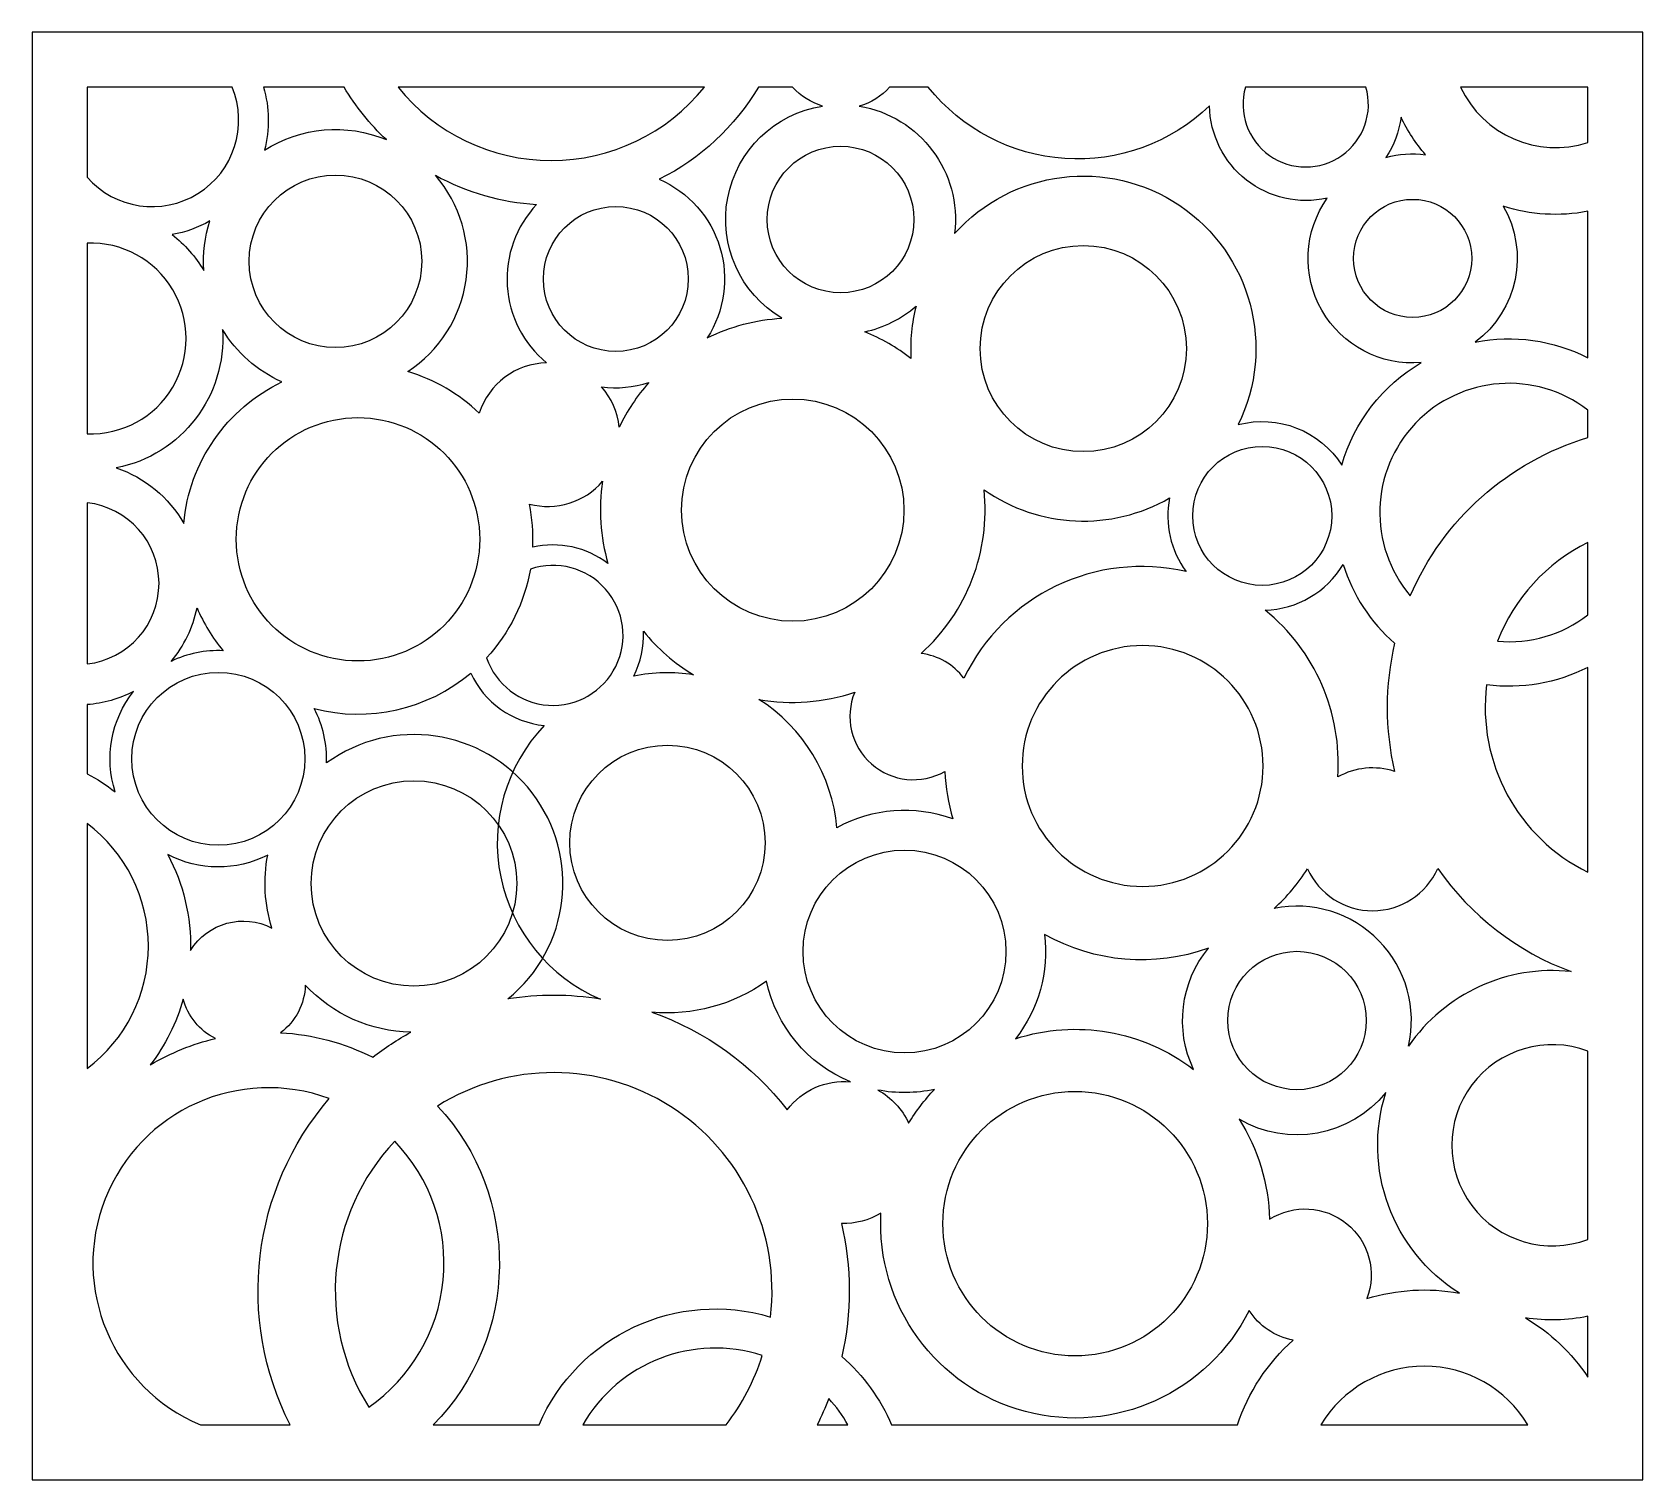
# Model space of a CAD drawing. Extents: x 1109 to 1695, y -3 to 525.
import ezdxf

# ---------------------------------------------------------------- set-up
doc = ezdxf.new("R2010")
doc.units = 0
doc.layers.add('LAYER_02', color=7, linetype='CONTINUOUS')

msp = doc.modelspace()

# ---------------------------------------------------------------- linework, layer by layer
at = {"layer": 'LAYER_02'}
msp.add_lwpolyline([(1108.91, -2.6), (1695.37, -2.6), (1695.37, 524.75), (1108.91, 524.75)], close=True, dxfattribs=at)
for points in [[(1128.91, 471.93, 0.848965), (1181.69, 504.75), (1128.91, 504.75)], [(1237.86, 485.61, -0.070302), (1222.48, 504.75), (1193.13, 504.75, -0.138626), (1193.45, 481.74, -0.245992)], [(1242.11, 504.75, 0.4793), (1353.7, 504.75)], [(1396.7, 497.85, -0.138675), (1385.78, 504.75), (1373.33, 504.75, -0.143334), (1337.25, 471.16, -0.462363), (1354.71, 413.37, -0.101152), (1381.83, 420.56, -0.701508)], [(1537.62, 497.93, -0.441875), (1435.21, 504.75), (1421.1, 504.75, -0.140181), (1410.05, 497.81, -0.402576), (1444.78, 451.37, -0.872178), (1548.04, 381.78, -0.326257), (1585.79, 367.01, -0.19369), (1614.71, 404.39, -0.63708), (1580.49, 464.33, -0.477385)], [(1550.7, 504.75, 1.327007), (1594.57, 504.75)], [(1629.04, 504.75, 0.379364), (1675.37, 484.57), (1675.37, 504.75)], [(1616.25, 480.13, -0.065494), (1607.34, 493.75, -0.112732), (1601.86, 479.16, -0.09556)], [(1255.73, 472.64, 0.110596), (1292.58, 462, 0.43357), (1296.21, 404.28, 0.323286), (1271.72, 385.91, 0.120063), (1245.66, 401.09, 0.453302)], [(1675.37, 459.5, -0.125587), (1644.56, 461.35, -0.379624), (1634.39, 411.85, -0.168052), (1675.37, 406.18)], [(1173.61, 455.98, -0.086962), (1159.87, 451.02, -0.09138), (1171.42, 437.96, -0.095284)], [(1128.91, 378.45, 1.038391), (1128.91, 447.9)], [(1412.04, 415.6, 0.126813), (1430.73, 424.95, 0.076619), (1428.9, 405.89, 0.06978)], [(1199.83, 397.38, -0.153867), (1178.18, 416.5, -0.377817), (1139.54, 366.01, -0.185668), (1164.09, 345.78, -0.263407)], [(1322.7, 380.92, 0.157105), (1316.18, 395.58, 0.11068), (1333.44, 397.1, 0.069642)], [(1675.37, 377.07), (1675.37, 387.08, 0.898071), (1610.7, 319.43, -0.221337)], [(1289.93, 352.87, 0.289503), (1316.61, 361.18, 0.108561), (1318.56, 331.19, 0.223184), (1291.17, 337.14, 0.062157)], [(1455.49, 358.08, 0.292019), (1523.06, 355.07, 0.208886), (1529.09, 328.23, 0.351818), (1448.2, 289.4, 0.203808), (1432.55, 298.43, 0.241416)], [(1128.91, 294.61, 0.89119), (1128.91, 353.34)], [(1675.37, 312.46), (1675.37, 338.83, 0.188357), (1642.5, 302.89, 0.188315)], [(1274.38, 296.84, 2.41809), (1290.31, 329.15, -0.144296)], [(1586.28, 330.88, 0.138082), (1605, 302.14, 0.115151), (1604.98, 255.48, 0.208325), (1584.3, 253.44, 0.245166), (1557.83, 314.2, 0.255573)], [(1178.43, 299.44, 0.12442), (1159.51, 295.54, 0.124155), (1168.93, 315.05, 0.072106)], [(1349.66, 290.67, 0.088254), (1327.96, 290.17, 0.128811), (1331.46, 306.51, 0.086763)], [(1638.51, 287.01, 0.319364), (1675.37, 218.72), (1675.37, 293.36, -0.15112)], [(1315.8, 172.51, 0.078717), (1282.11, 172.56, 0.973226), (1216.07, 258.54, 0.130918), (1211.61, 278.33, 0.242717), (1268.57, 291.28, 0.267479), (1295.38, 272.2, 0.522982)], [(1128.91, 254.63, -0.043062), (1139.17, 247.96, -0.250989), (1145.83, 284.59, -0.100208), (1128.91, 279.79)], [(1444.11, 238.16, 0.215331), (1401.92, 234.96, 0.232652), (1373.5, 281.69, 0.126988), (1408.41, 284.33, 0.714981), (1441.23, 255.48, 0.061491)], [(1128.91, 147.21, 0.499616), (1128.91, 236.44)], [(1166.57, 190.25, -0.39215), (1196.2, 198.39, -0.124784), (1194.7, 225, -0.244896), (1158.27, 225.21, -0.128278)], [(1573.28, 219.99, 0.646504), (1620.74, 220.08, 0.152909), (1669.26, 182.54, 0.275392), (1610.05, 155.33, 0.545891), (1561.15, 205.54, 0.066128)], [(1531.81, 146.85, -0.289603), (1537.18, 191.06, -0.218697), (1477.57, 196.07, -0.199328), (1466.97, 158.1, -0.246498)], [(1232.9, 151.34, -0.03852), (1246.74, 160.44, -0.201632), (1208.36, 177.57, -0.226673), (1199.37, 160.28, -0.104297)], [(1383.84, 132.2, -0.259376), (1406.82, 142.38, -0.246257), (1376.29, 179.08, -0.18031), (1334.52, 167.75, -0.144143)], [(1175.62, 158.14, -0.214697), (1163.92, 172.55, -0.095132), (1151.91, 148.55, -0.076481)], [(1675.37, 153.58, 1.443736), (1675.37, 84.95)], [(1293.46, 17.4, -0.380731), (1377.73, 56.7, 0.630826), (1256.52, 133.57, -0.400962), (1254.95, 17.4)], [(1170.15, 17.4), (1202.85, 17.4, -0.303701), (1217.06, 136.27, 0.977711)], [(1428.05, 127.28, -0.055033), (1437.49, 139.63, -0.101814), (1416.77, 139.39, -0.164258)], [(1594.93, 63.43, -0.119198), (1628.59, 65.41, -0.341262), (1601.81, 138.46, -0.37062), (1548.37, 128.77, -0.137122), (1559.46, 92.3, -0.721918)], [(1240.9, 120.73, 0.341705), (1231.48, 23.87, 0.461881)], [(1552.03, 59.12, -0.81426), (1417.98, 94.57, -0.146992), (1403.59, 90.78, -0.114044), (1403.74, 42.31, -0.111553), (1421.86, 17.4), (1547.77, 17.4, -0.130987), (1568.04, 48.29, -0.209267)], [(1652.63, 56.4, -0.110566), (1675.37, 34.83), (1675.37, 56.95, -0.090095)], [(1361.55, 17.4, 0.090425), (1374.74, 42.69, 0.35444), (1309.39, 17.4)], [(1653.54, 17.4, 0.566746), (1578.15, 17.4)], [(1394.72, 17.4), (1405.94, 17.4, 0.05322), (1399.01, 26.97, -0.02437)]]:
    msp.add_lwpolyline(points, format="xyb", close=True, dxfattribs=at)
for centre, radius in [((1403.25, 456.51), 26.7), ((1219.34, 441.28), 31.42), ((1611.57, 442.34), 21.52), ((1321.42, 434.85), 26.38), ((1491.64, 409.49), 37.54), ((1385.85, 350.64), 40.48), ((1227.54, 340.01), 44.32), ((1556.8, 348.55), 25.32), ((1176.69, 260.06), 31.49), ((1340.21, 229.44), 35.57), ((1247.93, 214.65), 37.42), ((1426.55, 189.85), 36.94), ((1569.46, 164.71), 25.21), ((1488.67, 90.71), 48.16)]:
    msp.add_circle(centre, radius, dxfattribs=at)
at = {"layer": 'LAYER_02', "extrusion": (0, 0, -1)}
msp.add_circle((-1513.25, 257.43), 43.86, dxfattribs=at)

doc.saveas('drawing.dxf')
